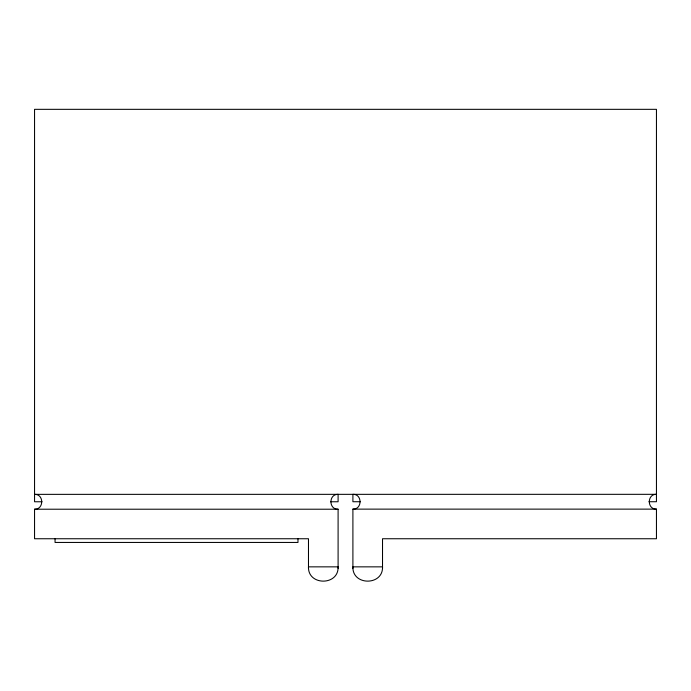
<?xml version="1.0" encoding="UTF-8"?>
<svg xmlns="http://www.w3.org/2000/svg" width="691" height="691" viewBox="0 0 691 691"><rect width="100%" height="100%" fill="white"/><g stroke="black" fill="none" stroke-linecap="round" stroke-linejoin="round"><path stroke-width="1.04" d="M308.48 568.356L308.48 538.747L34.55 538.747L34.55 509.215C44.094 509.569 44.094 493.996 34.55 494.359L656.45 494.324C646.94 493.961 646.94 509.492 656.45 509.129L656.45 538.747L382.52 538.747L382.52 568.356M338.098 494.359C328.553 493.996 328.553 509.569 338.098 509.215L338.098 568.356M352.902 568.356L352.902 509.129C362.412 509.492 362.412 493.961 352.902 494.324L352.902 501.726L360.434 501.726M648.918 501.726L656.45 501.726L656.45 109.333L34.55 109.333L34.55 501.761L42.082 501.761M330.566 501.761L338.098 501.761L338.098 494.324M34.55 509.215L338.098 509.215M352.902 509.129L656.45 509.129M297.976 538.747L297.976 542.444L55.055 542.444L55.055 538.747M338.098 566.853C338.815 585.882 307.763 585.882 308.48 566.853L338.098 566.853M382.52 566.853C383.237 585.882 352.185 585.882 352.902 566.853L382.52 566.853"/></g></svg>
